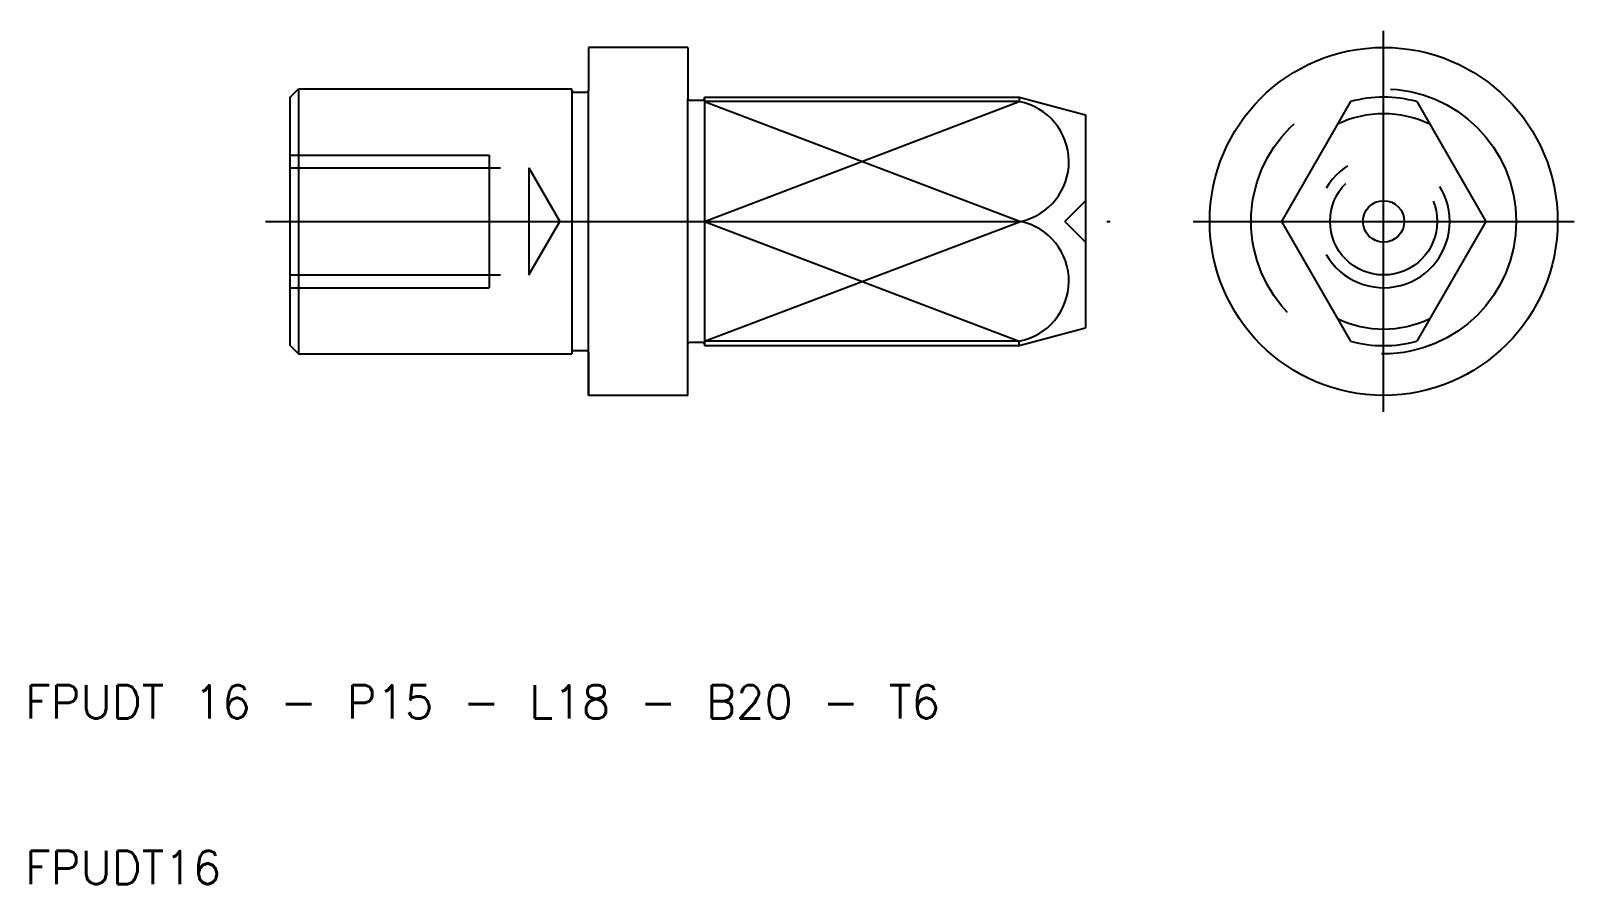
# Model space of a CAD drawing. Extents: x 10.3 to 103.5, y 10 to 61.5.
import ezdxf

# ---------------------------------------------------------------- set-up
doc = ezdxf.new("R2010")
doc.units = 0
doc.linetypes.add('CENTER', pattern=[50.8, 31.75, -6.35, 6.35, -6.35])
doc.linetypes.add('DASHED', pattern=[19.05, 12.7, -6.35])
doc.layers.get('0').update_dxf_attribs({"linetype": 'CONTINUOUS'})
doc.layers.add('CENTER', color=1, linetype='CENTER')
doc.styles.get("Standard").update_dxf_attribs({"font": 'txt.shx'})

msp = doc.modelspace()

# ---------------------------------------------------------------- linework, layer by layer
for p, q in [((50, 60.5), (44, 60.5)), ((44, 60.5), (44, 57.9)), ((50, 60.5), (50, 57.4)), ((26, 57.5), (26.5, 58)), ((26.5, 58), (43, 58)), ((26.5, 58), (26.5, 42)), ((43, 57.9), (43, 58)), ((43, 57.9), (43, 42.1)), ((43.1, 57.8), (43.9, 57.8)), ((44, 42.1), (44, 57.9)), ((26, 42.5), (26, 57.5)), ((50, 42.6), (50, 57.4)), ((50.9, 57.3), (50.1, 57.3)), ((51, 57.5), (70, 57.5)), ((51, 57.4), (51, 57.5)), ((51, 57.4), (51, 42.6)), ((70, 57.228), (51, 57.228)), ((70, 57.5), (74, 56.428)), ((70, 57.5), (70, 57.228)), ((90, 57.228), (85.827, 50)), ((94, 57.228), (98.173, 50)), ((74, 56.428), (74, 43.572)), ((51, 50), (70.08, 50)), ((85.827, 50), (90, 42.772)), ((98.173, 50), (94, 42.772)), ((70, 42.5), (74, 43.572)), ((26, 42.5), (26.5, 42)), ((26.5, 42), (43, 42)), ((43, 42.1), (43, 42)), ((43.1, 42.2), (43.9, 42.2)), ((44, 42.1), (44, 39.5)), ((44, 39.5), (44, 42.1)), ((50, 39.5), (50, 42.6)), ((50.9, 42.7), (50.1, 42.7)), ((70, 42.772), (51, 42.772)), ((51, 42.6), (51, 42.5)), ((51, 42.5), (70, 42.5)), ((70, 42.5), (70, 42.772)), ((50, 39.5), (44, 39.5))]:
    msp.add_line(p, q)
at = {"color": 3}
for p, q in [((51, 50), (70, 57.228)), ((51, 57.228), (70.08, 50)), ((51, 42.772), (70.08, 50)), ((51, 50), (70, 42.772))]:
    msp.add_line(p, q, dxfattribs=at)
at = {"color": 3, "linetype": 'DASHED'}
for p, q in [((26, 54), (38, 54)), ((26, 53.233), (40.4, 53.233)), ((38, 54), (38, 46)), ((40.4, 53.233), (40.4, 46.767)), ((40.4, 53.233), (42.267, 50)), ((72.75, 50), (74, 51.25)), ((40.4, 46.767), (42.267, 50)), ((72.75, 50), (74, 48.75)), ((26, 46.767), (40.4, 46.767)), ((26, 46), (38, 46))]:
    msp.add_line(p, q, dxfattribs=at)
for radius in [10.5, 1.25]:
    msp.add_circle((92, 50), radius)
for radius in [8, 3.233]:
    msp.add_circle((92, 50), radius, dxfattribs=at)
for centre, radius, start, end in [((43.1, 57.9), 0.1, 180, 270), ((43.9, 57.9), 0.1, 270, 0), ((50.1, 57.4), 0.1, 180, 270), ((50.9, 57.4), 0.1, 270, 0), ((69.313, 53.606), 3.687, 282.00349, 79.2647), ((92, 50), 7.5, 74.53399, 105.46601), ((92, 50), 6.495, 64.60262, 115.39738), ((69.313, 46.394), 3.687, 280.7353, 77.99651), ((92, 50), 6.495, 244.60262, 295.39738), ((43.1, 42.1), 0.1, 90, 180), ((43.9, 42.1), 0.1, 0, 90), ((50.1, 42.6), 0.1, 90, 180), ((50.9, 42.6), 0.1, 0, 90), ((92, 50), 7.5, 254.53399, 285.46601)]:
    msp.add_arc(centre, radius, start, end)
msp.add_arc((92, 50), 4, 210, 150, dxfattribs=at)
at = {"layer": 'CENTER'}
for p, q in [((92, 38.5), (92, 61.5)), ((24.5, 50), (75.5, 50)), ((80.5, 50), (103.5, 50))]:
    msp.add_line(p, q, dxfattribs=at)

# ---------------------------------------------------------------- texts
for s, p in [('FPUDT 16 - P15 - L18 - B20 - T6', (10, 20)), ('FPUDT16', (10, 10))]:
    msp.add_text(s, height=2).set_placement(p)

doc.saveas('drawing.dxf')
